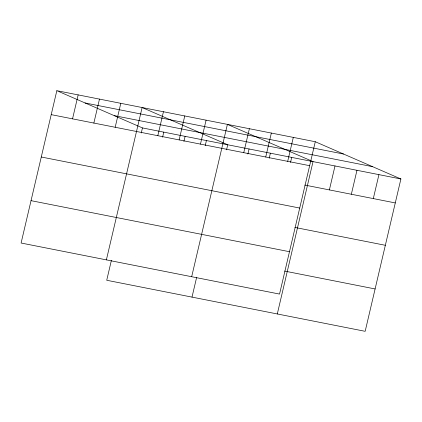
<?xml version="1.0" encoding="UTF-8"?>
<svg xmlns="http://www.w3.org/2000/svg" width="422" height="422" viewBox="0 0 422 422"><rect width="100%" height="100%" fill="white"/><g stroke="black" fill="none" stroke-linecap="round" stroke-linejoin="round"><path stroke-width="0.63" d="M56.833 90.683L21.1 243.025L279.543 294.076L315.276 141.734L56.833 90.683L142.457 127.924L400.9 178.975L365.167 331.317L106.724 280.266L111.392 260.363M72.537 118.851L78.154 94.892M93.858 123.06L99.476 99.107M115.18 127.27L120.797 103.316M106.386 259.873L142.119 107.531L227.743 144.767L226.561 149.81M141.27 132.967L142.457 127.924M157.823 135.694L163.441 111.74M162.591 137.176L163.778 132.133M179.144 139.909L184.762 115.95M183.913 141.386L185.1 136.343M200.466 144.118L206.084 120.165M205.24 145.601L206.421 140.558M191.672 276.721L227.405 124.374L313.029 161.615L277.296 313.963M192.01 297.114L196.678 277.212M243.752 152.669L249.376 128.715M247.883 154.025L249.064 148.982M265.723 157.01L271.341 133.057M269.204 158.234L270.386 153.191M287.693 161.352L293.311 137.393M290.526 162.449L291.707 157.406M329.376 189.911L334.994 165.957M351.347 194.252L356.965 170.293M373.312 198.588L378.93 174.634M85.086 102.968L343.534 154.025M114.198 115.633L372.647 166.685M51.215 114.636L309.658 165.688M304.826 185.063L395.282 202.929M41.277 157.005L299.72 208.057M294.888 227.432L385.344 245.298M31.038 200.656L289.481 251.712M284.65 271.082L375.105 288.949M315.276 141.734L400.9 178.975"/></g></svg>
